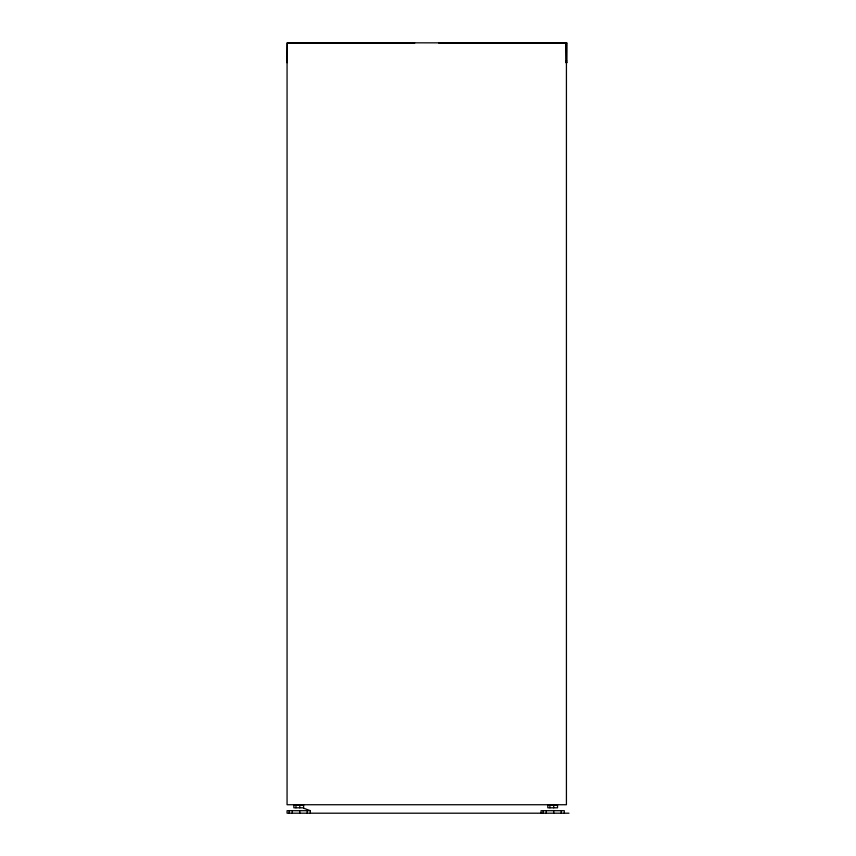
<?xml version="1.0" encoding="UTF-8"?>
<svg xmlns="http://www.w3.org/2000/svg" width="856" height="856" viewBox="0 0 856 856"><rect width="100%" height="100%" fill="white"/><g stroke="black" fill="none" stroke-linecap="round" stroke-linejoin="round"><path stroke-width="1.28" d="M287.06 62.734L287.349 42.993L414.732 42.993M287.776 42.875L287.873 42.843M566.191 43.474L566.736 42.864L287.06 42.832L287.06 804.736L566.426 804.736L566.426 42.832M566.736 42.864L566.597 62.734L566.586 43.132M438.732 42.993L566.116 42.993L566.394 62.039M566.18 60.947L566.768 60.947M566.009 62.734L566.918 62.723M310.343 813.2L310.343 810.696L287.06 810.696L287.06 813.2L568.973 813.2M303.57 808.182L310.343 810.696M566.319 43.463L566.33 62.723M564.307 813.2L564.307 810.696L541.035 810.696L541.035 813.2M561.215 810.696L561.215 813.2M553.714 805.047L553.714 807.807M553.725 810.696L553.725 813.2M549.894 805.047L549.894 807.807M546.246 810.696L546.246 813.2M543.153 810.696L543.153 813.2M307.25 810.696L307.25 813.2M299.782 805.047L299.782 807.807M299.76 810.696L299.76 813.2M295.973 805.047L295.973 807.807M292.281 810.696L292.281 813.2M289.178 810.696L289.178 813.2M303.591 805.047L293.854 805.047L293.854 807.807L303.591 807.807L303.591 805.047M557.524 805.047L547.787 805.047L547.787 807.807L557.524 807.807L557.524 805.047"/></g></svg>
